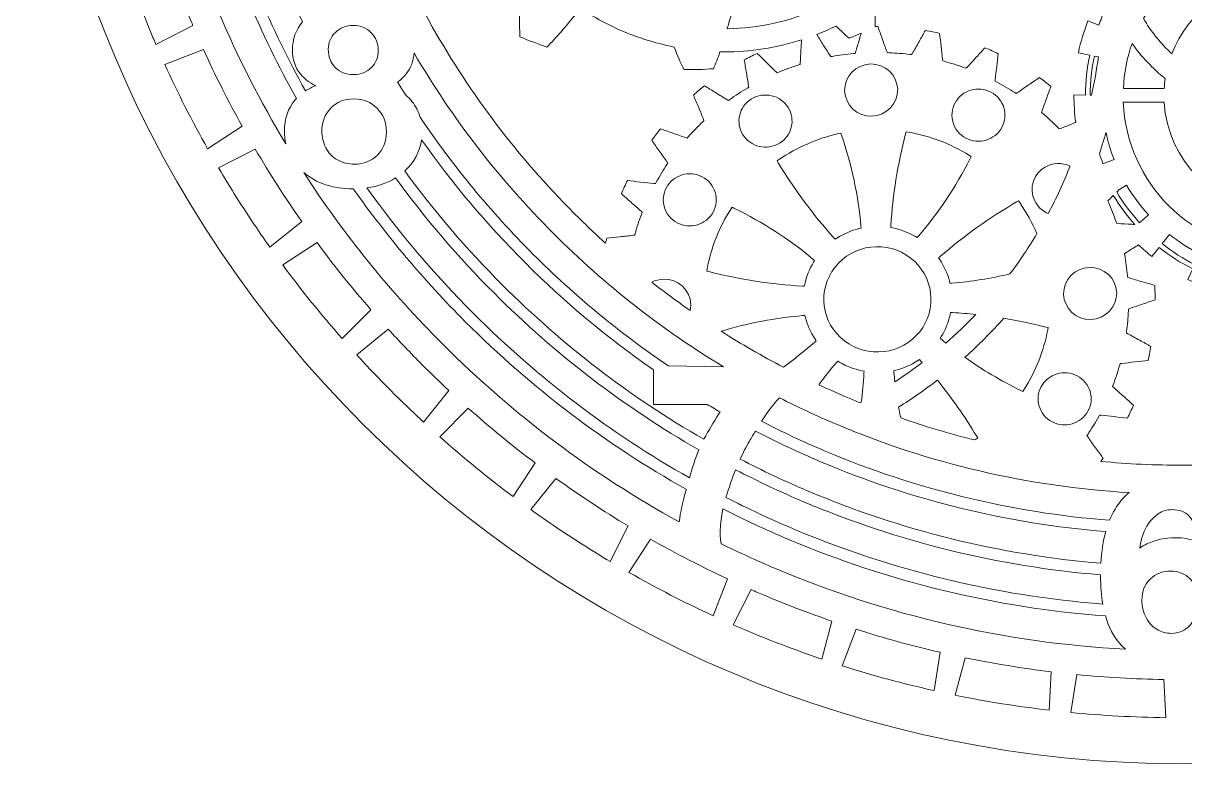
# Model space of a CAD drawing. Header units: millimetres. Extents: x -247 to 1827, y -473 to -7.
# Drawn here: x 1002.7 to 1203.1, y -407.4 to -279.6 of the extents above; entities that cross this region are included whole.
import ezdxf

# ---------------------------------------------------------------- set-up
doc = ezdxf.new("R2010")
doc.units = ezdxf.units.MM
doc.header["$MEASUREMENT"] = 0
doc.layers.add('Layer 3', color=7, linetype='Continuous')

# ---------------------------------------------------------------- blocks, each defined once
blk = doc.blocks.new('block 2')
at = {"layer": 'Layer 3', "lineweight": 0}
for points, knots in [([(1202.71, -7.36), (1092.25, -7.36), (1002.71, -96.9), (1002.71, -207.36), (1002.71, -317.82), (1092.25, -407.36), (1202.71, -407.36), (1313.16, -407.36), (1402.71, -317.82), (1402.71, -207.36), (1402.71, -96.9), (1313.16, -7.36), (1202.71, -7.36)], [0, 0, 0, 0, 1, 1, 1, 2, 2, 2, 3, 3, 3, 4, 4, 4, 4]), ([(1048.01, -300.45), (1043.62, -293.15), (1039.74, -285.53), (1036.39, -277.62), (1027.53, -256.66), (1022.78, -234.48), (1022.26, -211.61), (1022.68, -214.13), (1024.87, -216.09), (1026.95, -217.49), (1027.29, -217.73), (1027.66, -217.93), (1028.03, -218.13), (1029.23, -237.95), (1033.73, -257.2), (1041.46, -275.48), (1043.95, -281.36), (1046.74, -287.07), (1049.82, -292.6), (1049.74, -292.69), (1049.66, -292.78), (1049.58, -292.87), (1048.37, -294.31), (1047.76, -296.11), (1047.76, -298.22), (1047.76, -299), (1047.85, -299.74), (1048.01, -300.45)], [0, 0, 0, 0, 1, 1, 1, 2, 2, 2, 3, 3, 3, 4, 4, 4, 5, 5, 5, 6, 6, 6, 7, 7, 7, 8, 8, 8, 9, 9, 9, 9]), ([(1043.3, -274.7), (1035.78, -256.92), (1031.35, -238.21), (1030.09, -218.95), (1031.53, -219.38), (1033.15, -219.61), (1034.94, -219.61), (1035.01, -219.61), (1035.08, -219.61), (1035.15, -219.61), (1036.47, -237.96), (1040.73, -255.79), (1047.91, -272.75), (1048.85, -274.98), (1049.84, -277.17), (1050.87, -279.35), (1049.72, -280.75), (1049.13, -282.38), (1049.13, -284.23), (1049.13, -285.82), (1049.6, -287.21), (1050.51, -288.37), (1051.15, -289.17), (1052.03, -289.86), (1053.15, -290.4), (1052.51, -290.65), (1051.92, -290.95), (1051.39, -291.29), (1048.41, -285.93), (1045.71, -280.4), (1043.3, -274.7)], [0, 0, 0, 0, 1, 1, 1, 2, 2, 2, 3, 3, 3, 4, 4, 4, 5, 5, 5, 6, 6, 6, 7, 7, 7, 8, 8, 8, 9, 9, 9, 10, 10, 10, 10]), ([(1186.35, -279.21), (1185.66, -280.99), (1185.1, -282.84), (1184.71, -284.7), (1184.71, -284.7), (1186.66, -285.12), (1186.66, -285.12), (1186.18, -287.34), (1185.93, -289.64), (1185.92, -292), (1185.92, -292), (1183.94, -291.99), (1183.94, -291.99), (1183.94, -291.99), (1183.94, -292.08), (1183.94, -292.08), (1183.94, -293.63), (1184.05, -295.19), (1184.25, -296.73), (1184.1, -296.79), (1183.96, -296.84), (1183.82, -296.9), (1183.08, -297.21), (1182.34, -297.51), (1181.66, -297.76), (1181.66, -297.76), (1181.41, -297.85), (1181.41, -297.85), (1181.41, -297.85), (1181.22, -297.66), (1181.22, -297.66), (1180.37, -296.8), (1179.48, -295.96), (1178.57, -295.18), (1178.57, -295.18), (1178.36, -295.01), (1178.36, -295.01), (1178.36, -295.01), (1178.45, -294.75), (1178.45, -294.75), (1178.67, -294.07), (1178.94, -293.33), (1179.21, -292.6), (1179.47, -291.89), (1179.74, -291.16), (1179.95, -290.49), (1179.22, -289.92), (1178.58, -289.43), (1177.97, -289), (1177.38, -289.38), (1176.74, -289.83), (1176.11, -290.27), (1175.46, -290.73), (1174.8, -291.19), (1174.19, -291.58), (1174.19, -291.58), (1173.96, -291.73), (1173.96, -291.73), (1173.96, -291.73), (1173.74, -291.58), (1173.74, -291.58), (1172.74, -290.94), (1171.68, -290.32), (1170.59, -289.75), (1170.59, -289.75), (1170.35, -289.62), (1170.35, -289.62), (1170.35, -289.62), (1170.38, -289.36), (1170.38, -289.36), (1170.44, -288.64), (1170.54, -287.86), (1170.63, -287.08), (1170.73, -286.34), (1170.82, -285.56), (1170.88, -284.87), (1170.15, -284.52), (1169.39, -284.18), (1168.61, -283.86), (1168.12, -284.36), (1167.6, -284.93), (1167.1, -285.49), (1166.56, -286.08), (1166.02, -286.67), (1165.51, -287.2), (1165.51, -287.2), (1165.32, -287.39), (1165.32, -287.39), (1165.32, -287.39), (1165.07, -287.29), (1165.07, -287.29), (1163.89, -286.86), (1162.72, -286.49), (1161.59, -286.19), (1161.59, -286.19), (1161.33, -286.12), (1161.33, -286.12), (1161.33, -286.12), (1161.29, -285.85), (1161.29, -285.85), (1161.19, -285.15), (1161.11, -284.37), (1161.03, -283.6), (1160.95, -282.84), (1160.86, -282.06), (1160.76, -281.36), (1160, -281.19), (1159.19, -281.03), (1158.32, -280.89), (1157.96, -281.48), (1157.59, -282.15), (1157.23, -282.8), (1156.84, -283.49), (1156.45, -284.19), (1156.07, -284.81), (1156.07, -284.81), (1155.93, -285.04), (1155.93, -285.04), (1155.93, -285.04), (1155.66, -285.01), (1155.66, -285.01), (1154.53, -284.86), (1153.34, -284.76), (1152.02, -284.71), (1152.02, -284.71), (1151.74, -284.69), (1151.74, -284.69), (1151.74, -284.69), (1151.65, -284.45), (1151.65, -284.45), (1151.39, -283.79), (1151.14, -283.06), (1150.88, -282.32), (1150.63, -281.6), (1150.37, -280.85), (1150.12, -280.19), (1150.12, -280.19), (1150.08, -280.19), (1150.08, -280.19), (1149.95, -280.19), (1149.81, -280.19), (1149.68, -280.19), (1149.7, -279.01), (1149.61, -277.64), (1149.49, -276.2), (1154.36, -272.72), (1158.43, -268.33), (1161.52, -263.25), (1161.7, -263.33), (1161.89, -263.42), (1162.07, -263.5), (1164.57, -264.66), (1167.14, -265.85), (1169.21, -266.52), (1170.38, -265.38), (1171.53, -264.19), (1172.62, -262.97), (1171.82, -260.98), (1170.46, -258.52), (1169.14, -256.14), (1168.25, -254.53), (1167.33, -252.86), (1166.57, -251.33), (1166.77, -250.6), (1166.94, -249.86), (1167.09, -249.13), (1168.48, -247.17), (1169.77, -245.13), (1170.91, -243.03), (1170.91, -243.03), (1171.08, -242.71), (1171.08, -242.71), (1171.08, -242.71), (1171.44, -242.71), (1171.44, -242.71), (1173.31, -242.69), (1175.46, -242.79), (1177.54, -242.89), (1179.06, -242.96), (1180.6, -243.04), (1182.05, -243.06), (1187.06, -254.38), (1189.31, -266.5), (1188.76, -278.63), (1188.57, -279.06), (1188.39, -279.49), (1188.21, -279.93), (1188.21, -279.93), (1186.35, -279.21), (1186.35, -279.21)], [0, 0, 0, 0, 1, 1, 1, 2, 2, 2, 3, 3, 3, 4, 4, 4, 5, 5, 5, 6, 6, 6, 7, 7, 7, 8, 8, 8, 9, 9, 9, 10, 10, 10, 11, 11, 11, 12, 12, 12, 13, 13, 13, 14, 14, 14, 15, 15, 15, 16, 16, 16, 17, 17, 17, 18, 18, 18, 19, 19, 19, 20, 20, 20, 21, 21, 21, 22, 22, 22, 23, 23, 23, 24, 24, 24, 25, 25, 25, 26, 26, 26, 27, 27, 27, 28, 28, 28, 29, 29, 29, 30, 30, 30, 31, 31, 31, 32, 32, 32, 33, 33, 33, 34, 34, 34, 35, 35, 35, 36, 36, 36, 37, 37, 37, 38, 38, 38, 39, 39, 39, 40, 40, 40, 41, 41, 41, 42, 42, 42, 43, 43, 43, 44, 44, 44, 45, 45, 45, 46, 46, 46, 47, 47, 47, 48, 48, 48, 49, 49, 49, 50, 50, 50, 51, 51, 51, 52, 52, 52, 53, 53, 53, 54, 54, 54, 55, 55, 55, 56, 56, 56, 57, 57, 57, 58, 58, 58, 59, 59, 59, 60, 60, 60, 61, 61, 61, 62, 62, 62, 63, 63, 63, 63]), ([(1107.54, -310.49), (1108.15, -311.02), (1108.75, -311.55), (1109.28, -312.05), (1109.28, -312.05), (1109.47, -312.23), (1109.47, -312.23), (1109.47, -312.23), (1109.38, -312.48), (1109.38, -312.48), (1108.94, -313.64), (1108.56, -314.8), (1108.25, -315.9), (1108.25, -315.9), (1108.18, -316.16), (1108.18, -316.16), (1108.18, -316.16), (1107.91, -316.2), (1107.91, -316.2), (1107.2, -316.3), (1106.4, -316.38), (1105.61, -316.46), (1104.84, -316.54), (1104.05, -316.62), (1103.35, -316.72), (1103.28, -316.99), (1103.22, -317.28), (1103.16, -317.56), (1101.31, -315.88), (1099.48, -314.15), (1097.7, -312.37), (1088.05, -302.72), (1079.88, -291.94), (1073.27, -280.21), (1073.27, -280.21), (1071.41, -276.75), (1071.41, -276.75), (1071.41, -276.75), (1073.99, -276.37), (1073.99, -276.37), (1073.99, -276.37), (1073.27, -266.95), (1073.27, -266.95), (1073.85, -266.64), (1074.44, -266.33), (1075.02, -266.02), (1075.78, -265.61), (1076.56, -265.19), (1077.32, -264.79), (1077.97, -264.63), (1078.61, -264.46), (1079.25, -264.29), (1079.25, -264.29), (1083.28, -274.19), (1083.28, -274.19), (1083.28, -274.19), (1088.59, -272.44), (1088.59, -272.44), (1088.56, -273.05), (1088.53, -273.66), (1088.5, -274.27), (1088.36, -277), (1088.23, -279.81), (1088.39, -281.97), (1090.02, -282.64), (1091.54, -283.21), (1093.03, -283.72), (1094.58, -282.24), (1096.34, -280.08), (1098.06, -277.99), (1098.31, -277.68), (1098.57, -277.37), (1098.83, -277.05), (1102.18, -279.29), (1105.89, -281.11), (1109.92, -282.41), (1111.59, -282.95), (1113.28, -283.38), (1114.98, -283.72), (1115.54, -285.16), (1116.11, -286.51), (1116.68, -287.62), (1118.38, -287.64), (1120.08, -287.59), (1121.77, -287.47), (1122.15, -286.61), (1122.52, -285.62), (1122.88, -284.55), (1123.12, -284.55), (1123.35, -284.56), (1123.58, -284.56), (1128.11, -284.56), (1132.62, -283.86), (1136.97, -282.47), (1136.93, -283.03), (1136.89, -283.61), (1136.86, -284.18), (1136.82, -284.96), (1136.78, -285.74), (1136.71, -286.45), (1136.71, -286.45), (1136.69, -286.72), (1136.69, -286.72), (1136.69, -286.72), (1136.43, -286.8), (1136.43, -286.8), (1135.32, -287.16), (1134.17, -287.59), (1133.01, -288.08), (1133.01, -288.08), (1132.76, -288.18), (1132.76, -288.18), (1132.76, -288.18), (1132.56, -288), (1132.56, -288), (1132.03, -287.51), (1131.46, -286.94), (1130.89, -286.37), (1130.36, -285.84), (1129.81, -285.29), (1129.3, -284.82), (1128.55, -285.17), (1127.81, -285.55), (1127.08, -285.94), (1127.18, -286.63), (1127.31, -287.39), (1127.44, -288.14), (1127.58, -288.91), (1127.72, -289.69), (1127.81, -290.4), (1127.81, -290.4), (1127.85, -290.66), (1127.85, -290.66), (1127.85, -290.66), (1127.62, -290.8), (1127.62, -290.8), (1126.55, -291.44), (1125.52, -292.1), (1124.57, -292.78), (1124.57, -292.78), (1124.35, -292.94), (1124.35, -292.94), (1124.35, -292.94), (1124.12, -292.81), (1124.12, -292.81), (1123.49, -292.44), (1122.81, -292.01), (1122.13, -291.58), (1121.48, -291.18), (1120.82, -290.77), (1120.21, -290.41), (1119.62, -290.88), (1119.01, -291.39), (1118.31, -292), (1118.56, -292.65), (1118.86, -293.37), (1119.16, -294.06), (1119.47, -294.79), (1119.77, -295.51), (1120.03, -296.18), (1120.03, -296.18), (1120.12, -296.43), (1120.12, -296.43), (1120.12, -296.43), (1119.93, -296.61), (1119.93, -296.61), (1119.06, -297.43), (1118.21, -298.31), (1117.41, -299.22), (1117.41, -299.22), (1117.23, -299.42), (1117.23, -299.42), (1117.23, -299.42), (1116.97, -299.34), (1116.97, -299.34), (1116.28, -299.12), (1115.52, -298.86), (1114.77, -298.59), (1114.05, -298.33), (1113.31, -298.07), (1112.64, -297.86), (1112.05, -298.57), (1111.56, -299.2), (1111.12, -299.81), (1111.51, -300.39), (1111.96, -301.02), (1112.4, -301.63), (1112.87, -302.27), (1113.34, -302.92), (1113.74, -303.52), (1113.74, -303.52), (1113.89, -303.75), (1113.89, -303.75), (1113.89, -303.75), (1113.74, -303.97), (1113.74, -303.97), (1113.09, -304.94), (1112.47, -305.98), (1111.88, -307.06), (1111.88, -307.06), (1111.75, -307.29), (1111.75, -307.29), (1111.75, -307.29), (1111.48, -307.27), (1111.48, -307.27), (1110.76, -307.21), (1109.97, -307.11), (1109.18, -307.02), (1108.41, -306.93), (1107.62, -306.83), (1106.91, -306.77), (1106.55, -307.5), (1106.21, -308.25), (1105.88, -309.01), (1106.39, -309.49), (1106.98, -310), (1107.54, -310.49)], [0, 0, 0, 0, 1, 1, 1, 2, 2, 2, 3, 3, 3, 4, 4, 4, 5, 5, 5, 6, 6, 6, 7, 7, 7, 8, 8, 8, 9, 9, 9, 10, 10, 10, 11, 11, 11, 12, 12, 12, 13, 13, 13, 14, 14, 14, 15, 15, 15, 16, 16, 16, 17, 17, 17, 18, 18, 18, 19, 19, 19, 20, 20, 20, 21, 21, 21, 22, 22, 22, 23, 23, 23, 24, 24, 24, 25, 25, 25, 26, 26, 26, 27, 27, 27, 28, 28, 28, 29, 29, 29, 30, 30, 30, 31, 31, 31, 32, 32, 32, 33, 33, 33, 34, 34, 34, 35, 35, 35, 36, 36, 36, 37, 37, 37, 38, 38, 38, 39, 39, 39, 40, 40, 40, 41, 41, 41, 42, 42, 42, 43, 43, 43, 44, 44, 44, 45, 45, 45, 46, 46, 46, 47, 47, 47, 48, 48, 48, 49, 49, 49, 50, 50, 50, 51, 51, 51, 52, 52, 52, 53, 53, 53, 54, 54, 54, 55, 55, 55, 56, 56, 56, 57, 57, 57, 58, 58, 58, 59, 59, 59, 60, 60, 60, 61, 61, 61, 62, 62, 62, 63, 63, 63, 64, 64, 64, 65, 65, 65, 66, 66, 66, 67, 67, 67, 68, 68, 68, 69, 69, 69, 70, 70, 70, 71, 71, 71, 72, 72, 72, 72]), ([(1025.08, -282.06), (1023.14, -277.46), (1021.37, -272.78), (1019.79, -268.03), (1019.79, -268.03), (1026.72, -266.17), (1026.72, -266.17), (1028.23, -270.69), (1029.92, -275.15), (1031.78, -279.57), (1031.85, -279.72), (1031.91, -279.86), (1031.98, -280.01), (1031.98, -280.01), (1025.6, -283.26), (1025.6, -283.26), (1025.42, -282.86), (1025.25, -282.46), (1025.08, -282.06)], [0, 0, 0, 0, 1, 1, 1, 2, 2, 2, 3, 3, 3, 4, 4, 4, 5, 5, 5, 6, 6, 6, 6]), ([(1200.82, -284.87), (1198.88, -283.1), (1197.24, -281.05), (1195.94, -278.8), (1200.39, -270.97), (1208.64, -265.58), (1218.17, -265.16), (1218.17, -265.16), (1218.17, -272.21), (1218.17, -272.21), (1210.25, -272.68), (1203.57, -277.8), (1200.82, -284.87)], [0, 0, 0, 0, 1, 1, 1, 2, 2, 2, 3, 3, 3, 4, 4, 4, 4]), ([(1124.28, -280.07), (1124.86, -278.14), (1125.46, -276.15), (1126.08, -274.45), (1126.08, -274.45), (1126.2, -274.12), (1126.2, -274.12), (1126.2, -274.12), (1126.56, -274.06), (1126.56, -274.06), (1129.39, -273.63), (1132.2, -272.99), (1134.9, -272.18), (1134.9, -272.18), (1135.24, -272.08), (1135.24, -272.08), (1135.24, -272.08), (1135.5, -272.33), (1135.5, -272.33), (1136.87, -273.63), (1138.36, -275.24), (1139.79, -276.79), (1139.86, -276.87), (1139.94, -276.95), (1140.02, -277.04), (1134.95, -279.3), (1129.57, -280.48), (1124.14, -280.56), (1124.18, -280.39), (1124.23, -280.23), (1124.28, -280.07)], [0, 0, 0, 0, 1, 1, 1, 2, 2, 2, 3, 3, 3, 4, 4, 4, 5, 5, 5, 6, 6, 6, 7, 7, 7, 8, 8, 8, 9, 9, 9, 10, 10, 10, 10]), ([(1059.64, -280), (1060.88, -280), (1061.89, -280.41), (1062.72, -281.25), (1063.55, -282.08), (1063.95, -283.08), (1063.95, -284.31), (1063.95, -285.49), (1063.57, -286.45), (1062.77, -287.25), (1061.96, -288.06), (1060.95, -288.46), (1059.68, -288.46), (1058.37, -288.46), (1057.33, -288.06), (1056.52, -287.24), (1055.72, -286.43), (1055.32, -285.4), (1055.32, -284.1), (1055.32, -282.98), (1055.72, -282.03), (1056.54, -281.22), (1057.36, -280.4), (1058.38, -280), (1059.64, -280)], [0, 0, 0, 0, 1, 1, 1, 2, 2, 2, 3, 3, 3, 4, 4, 4, 5, 5, 5, 6, 6, 6, 7, 7, 7, 8, 8, 8, 8]), ([(1142.91, -280.1), (1143.69, -280.89), (1144.45, -281.61), (1145.15, -282.21), (1145.84, -281.94), (1146.54, -281.64), (1147.25, -281.32), (1147.14, -281.69), (1147.03, -282.05), (1146.93, -282.42), (1146.71, -283.16), (1146.49, -283.91), (1146.27, -284.58), (1146.27, -284.58), (1146.19, -284.83), (1146.19, -284.83), (1146.19, -284.83), (1145.92, -284.86), (1145.92, -284.86), (1144.6, -284.98), (1143.42, -285.13), (1142.29, -285.33), (1142.29, -285.33), (1142.03, -285.38), (1142.03, -285.38), (1142.03, -285.38), (1141.87, -285.16), (1141.87, -285.16), (1141.46, -284.56), (1141.04, -283.88), (1140.61, -283.2), (1140.27, -282.64), (1139.91, -282.07), (1139.57, -281.55), (1140.69, -281.12), (1141.81, -280.63), (1142.91, -280.1)], [0, 0, 0, 0, 1, 1, 1, 2, 2, 2, 3, 3, 3, 4, 4, 4, 5, 5, 5, 6, 6, 6, 7, 7, 7, 8, 8, 8, 9, 9, 9, 10, 10, 10, 11, 11, 11, 12, 12, 12, 12]), ([(1027.13, -286.72), (1027.13, -286.72), (1033.8, -284.16), (1033.8, -284.16), (1035.85, -288.67), (1038.08, -293.08), (1040.47, -297.39), (1040.47, -297.39), (1034.51, -301.26), (1034.51, -301.26), (1031.84, -296.52), (1029.38, -291.67), (1027.13, -286.72)], [0, 0, 0, 0, 1, 1, 1, 2, 2, 2, 3, 3, 3, 4, 4, 4, 4]), ([(1199.68, -289.16), (1199.6, -289.72), (1199.54, -290.29), (1199.5, -290.86), (1199.5, -290.86), (1192.46, -290.86), (1192.46, -290.86), (1192.58, -288.16), (1193.1, -285.56), (1193.97, -283.11), (1195.57, -285.37), (1197.48, -287.41), (1199.68, -289.16)], [0, 0, 0, 0, 1, 1, 1, 2, 2, 2, 3, 3, 3, 4, 4, 4, 4]), ([(1090.63, -319.44), (1083.35, -312.16), (1076.85, -304.27), (1071.18, -295.85), (1070.89, -294.85), (1070.42, -293.93), (1069.76, -293.1), (1069.43, -292.69), (1069.06, -292.31), (1068.64, -291.97), (1068.18, -291.23), (1067.72, -290.5), (1067.27, -289.75), (1067.86, -289.35), (1068.36, -288.89), (1068.76, -288.37), (1069.58, -287.33), (1070.03, -286.11), (1070.11, -284.74), (1076.72, -296.07), (1084.77, -306.5), (1094.17, -315.9), (1103.06, -324.79), (1112.87, -332.48), (1123.5, -338.88), (1123.5, -338.88), (1113.99, -338.74), (1113.99, -338.74), (1105.65, -333.1), (1097.85, -326.65), (1090.63, -319.44)], [0, 0, 0, 0, 1, 1, 1, 2, 2, 2, 3, 3, 3, 4, 4, 4, 5, 5, 5, 6, 6, 6, 7, 7, 7, 8, 8, 8, 9, 9, 9, 10, 10, 10, 10]), ([(1188.15, -285.43), (1187.86, -287.63), (1187.47, -289.82), (1186.99, -292), (1186.99, -292), (1186.74, -292), (1186.74, -292), (1186.75, -289.7), (1187, -287.45), (1187.46, -285.29), (1187.46, -285.29), (1188.15, -285.43), (1188.15, -285.43)], [0, 0, 0, 0, 1, 1, 1, 2, 2, 2, 3, 3, 3, 4, 4, 4, 4]), ([(1149.1, -295.64), (1146.57, -295.71), (1144.47, -293.76), (1144.39, -291.28), (1144.32, -288.79), (1146.3, -286.72), (1148.83, -286.65), (1151.36, -286.58), (1153.46, -288.53), (1153.54, -291.01), (1153.61, -293.49), (1151.62, -295.57), (1149.1, -295.64)], [0, 0, 0, 0, 1, 1, 1, 2, 2, 2, 3, 3, 3, 4, 4, 4, 4]), ([(1171.5, -297.6), (1170.3, -299.79), (1167.52, -300.61), (1165.3, -299.43), (1163.07, -298.25), (1162.24, -295.52), (1163.44, -293.34), (1164.64, -291.15), (1167.42, -290.33), (1169.64, -291.51), (1171.86, -292.69), (1172.7, -295.42), (1171.5, -297.6)], [0, 0, 0, 0, 1, 1, 1, 2, 2, 2, 3, 3, 3, 4, 4, 4, 4]), ([(1133.14, -300.32), (1130.99, -301.62), (1128.17, -300.97), (1126.84, -298.85), (1125.52, -296.74), (1126.18, -293.97), (1128.33, -292.67), (1130.48, -291.36), (1133.3, -292.02), (1134.63, -294.13), (1135.96, -296.24), (1135.29, -299.01), (1133.14, -300.32)], [0, 0, 0, 0, 1, 1, 1, 2, 2, 2, 3, 3, 3, 4, 4, 4, 4]), ([(1055.76, -294.26), (1056.8, -293.2), (1058.09, -292.68), (1059.69, -292.68), (1061.33, -292.68), (1062.66, -293.21), (1063.74, -294.29), (1064.83, -295.37), (1065.35, -296.7), (1065.35, -298.37), (1065.35, -300.01), (1064.84, -301.31), (1063.79, -302.36), (1062.74, -303.42), (1061.44, -303.93), (1059.81, -303.93), (1058.77, -303.93), (1057.79, -303.68), (1056.89, -303.18), (1056, -302.68), (1055.35, -302), (1054.9, -301.09), (1054.44, -300.18), (1054.21, -299.22), (1054.21, -298.24), (1054.21, -296.63), (1054.71, -295.33), (1055.76, -294.26)], [0, 0, 0, 0, 1, 1, 1, 2, 2, 2, 3, 3, 3, 4, 4, 4, 5, 5, 5, 6, 6, 6, 7, 7, 7, 8, 8, 8, 9, 9, 9, 9]), ([(1192.45, -293.25), (1192.45, -293.25), (1199.5, -293.25), (1199.5, -293.25), (1200.09, -303.29), (1208.14, -311.35), (1218.17, -311.95), (1218.17, -311.95), (1218.17, -318.99), (1218.17, -318.99), (1204.26, -318.38), (1193.05, -307.17), (1192.45, -293.25)], [0, 0, 0, 0, 1, 1, 1, 2, 2, 2, 3, 3, 3, 4, 4, 4, 4]), ([(1165.9, -302.41), (1165.9, -302.41), (1166.21, -302.6), (1166.21, -302.6), (1166.21, -302.6), (1166.05, -302.93), (1166.05, -302.93), (1163.56, -307.85), (1160.56, -312.36), (1157.11, -316.34), (1157.11, -316.34), (1156.89, -316.6), (1156.89, -316.6), (1156.89, -316.6), (1156.59, -316.42), (1156.59, -316.42), (1155.38, -315.72), (1154.07, -315.21), (1152.69, -314.93), (1152.69, -314.93), (1152.34, -314.86), (1152.34, -314.86), (1152.34, -314.86), (1152.37, -314.51), (1152.37, -314.51), (1152.68, -309.28), (1153.53, -303.96), (1154.91, -298.69), (1154.91, -298.69), (1155.01, -298.33), (1155.01, -298.33), (1155.01, -298.33), (1155.39, -298.4), (1155.39, -298.4), (1159.13, -299.06), (1162.67, -300.41), (1165.9, -302.41)], [0, 0, 0, 0, 1, 1, 1, 2, 2, 2, 3, 3, 3, 4, 4, 4, 5, 5, 5, 6, 6, 6, 7, 7, 7, 8, 8, 8, 9, 9, 9, 10, 10, 10, 11, 11, 11, 12, 12, 12, 12]), ([(1188.8, -300.66), (1189.03, -299.93), (1189.25, -299.2), (1189.47, -298.47), (1189.81, -300.07), (1190.28, -301.62), (1190.86, -303.12), (1190.86, -303.12), (1188.95, -303.86), (1188.95, -303.86), (1188.72, -303.28), (1188.52, -302.69), (1188.32, -302.09), (1188.48, -301.61), (1188.65, -301.14), (1188.8, -300.66)], [0, 0, 0, 0, 1, 1, 1, 2, 2, 2, 3, 3, 3, 4, 4, 4, 5, 5, 5, 5]), ([(1120.43, -350.78), (1120.31, -350.99), (1120.2, -351.19), (1120.1, -351.39), (1107.43, -344.12), (1095.79, -335.2), (1085.33, -324.74), (1079.18, -318.59), (1073.57, -312.03), (1068.51, -305.09), (1070.14, -303.58), (1071.12, -301.78), (1071.42, -299.73), (1076.7, -307.22), (1082.64, -314.28), (1089.22, -320.85), (1096.1, -327.74), (1103.52, -333.93), (1111.41, -339.4), (1111.41, -339.4), (1111.41, -345.37), (1111.41, -345.37), (1111.41, -345.37), (1120.69, -345.37), (1120.69, -345.37), (1121.43, -345.81), (1122.18, -346.24), (1122.92, -346.67), (1122.06, -347.93), (1121.27, -349.3), (1120.43, -350.78)], [0, 0, 0, 0, 1, 1, 1, 2, 2, 2, 3, 3, 3, 4, 4, 4, 5, 5, 5, 6, 6, 6, 7, 7, 7, 8, 8, 8, 9, 9, 9, 10, 10, 10, 10]), ([(1132.94, -303.68), (1132.94, -303.68), (1132.75, -303.35), (1132.75, -303.35), (1132.75, -303.35), (1133.06, -303.14), (1133.06, -303.14), (1136.21, -301), (1139.68, -299.49), (1143.38, -298.66), (1143.38, -298.66), (1143.74, -298.58), (1143.74, -298.58), (1143.74, -298.58), (1143.86, -298.93), (1143.86, -298.93), (1145.64, -304.13), (1146.76, -309.41), (1147.19, -314.62), (1147.19, -314.62), (1147.22, -314.96), (1147.22, -314.96), (1147.22, -314.96), (1146.88, -315.04), (1146.88, -315.04), (1145.53, -315.38), (1144.25, -315.93), (1143.07, -316.69), (1143.07, -316.69), (1142.77, -316.88), (1142.77, -316.88), (1142.77, -316.88), (1142.53, -316.61), (1142.53, -316.61), (1138.94, -312.64), (1135.71, -308.29), (1132.94, -303.68)], [0, 0, 0, 0, 1, 1, 1, 2, 2, 2, 3, 3, 3, 4, 4, 4, 5, 5, 5, 6, 6, 6, 7, 7, 7, 8, 8, 8, 9, 9, 9, 10, 10, 10, 11, 11, 11, 12, 12, 12, 12]), ([(1042.8, -314.7), (1040.56, -311.39), (1038.42, -308), (1036.39, -304.55), (1036.39, -304.55), (1042.72, -301.32), (1042.72, -301.32), (1045.22, -305.59), (1047.9, -309.75), (1050.74, -313.8), (1050.74, -313.8), (1045.25, -318.24), (1045.25, -318.24), (1044.42, -317.07), (1043.6, -315.89), (1042.8, -314.7)], [0, 0, 0, 0, 1, 1, 1, 2, 2, 2, 3, 3, 3, 4, 4, 4, 5, 5, 5, 5]), ([(1177.4, -310.67), (1176.07, -308.56), (1176.74, -305.79), (1178.89, -304.48), (1180.27, -303.65), (1181.91, -303.62), (1183.27, -304.26), (1182.16, -307.07), (1180.91, -309.8), (1179.51, -312.44), (1178.67, -312.09), (1177.92, -311.49), (1177.4, -310.67)], [0, 0, 0, 0, 1, 1, 1, 2, 2, 2, 3, 3, 3, 4, 4, 4, 4]), ([(1059.63, -308.18), (1065.38, -316.31), (1071.83, -323.97), (1078.96, -331.1), (1090.39, -342.53), (1103.16, -352.21), (1117.07, -360.02), (1117.06, -360.06), (1117.05, -360.09), (1117.04, -360.12), (1116.47, -362.13), (1116.07, -363.97), (1115.84, -365.63), (1100.92, -357.44), (1087.26, -347.18), (1075.07, -334.99), (1065.98, -325.91), (1057.97, -316), (1051.08, -305.36), (1053.25, -307.23), (1056.13, -308.18), (1059.63, -308.18)], [0, 0, 0, 0, 1, 1, 1, 2, 2, 2, 3, 3, 3, 4, 4, 4, 5, 5, 5, 6, 6, 6, 7, 7, 7, 7]), ([(1066.92, -306.31), (1072.03, -313.31), (1077.7, -319.94), (1083.91, -326.15), (1094.54, -336.78), (1106.37, -345.84), (1119.24, -353.21), (1118.58, -354.79), (1118.09, -356.4), (1117.63, -358.04), (1104.04, -350.36), (1091.56, -340.87), (1080.38, -329.69), (1073.61, -322.93), (1067.48, -315.69), (1061.98, -308.02), (1063.85, -307.76), (1065.5, -307.2), (1066.92, -306.31)], [0, 0, 0, 0, 1, 1, 1, 2, 2, 2, 3, 3, 3, 4, 4, 4, 5, 5, 5, 6, 6, 6, 6]), ([(1115.5, -314.04), (1113.28, -312.86), (1112.45, -310.13), (1113.65, -307.95), (1114.84, -305.76), (1117.62, -304.94), (1119.84, -306.12), (1122.07, -307.3), (1122.9, -310.02), (1121.7, -312.21), (1120.5, -314.4), (1117.73, -315.21), (1115.5, -314.04)], [0, 0, 0, 0, 1, 1, 1, 2, 2, 2, 3, 3, 3, 4, 4, 4, 4]), ([(1191.33, -308.73), (1191.44, -308.63), (1191.54, -308.53), (1191.64, -308.43), (1191.69, -308.39), (1191.73, -308.35), (1191.78, -308.3), (1191.78, -308.3), (1193.02, -307.57), (1193.02, -307.57), (1194.1, -309.4), (1195.36, -311.11), (1196.78, -312.67), (1196.78, -312.67), (1195.27, -314.05), (1195.27, -314.05), (1193.78, -312.42), (1192.47, -310.64), (1191.33, -308.73)], [0, 0, 0, 0, 1, 1, 1, 2, 2, 2, 3, 3, 3, 4, 4, 4, 5, 5, 5, 6, 6, 6, 6]), ([(1162.9, -324.45), (1162.9, -324.45), (1162.55, -324.48), (1162.55, -324.48), (1162.55, -324.48), (1162.47, -324.14), (1162.47, -324.14), (1162.13, -322.82), (1161.56, -321.56), (1160.79, -320.4), (1160.79, -320.4), (1160.6, -320.11), (1160.6, -320.11), (1160.6, -320.11), (1160.87, -319.87), (1160.87, -319.87), (1164.91, -316.34), (1169.34, -313.17), (1174.03, -310.45), (1174.03, -310.45), (1174.36, -310.25), (1174.36, -310.25), (1174.36, -310.25), (1174.58, -310.57), (1174.58, -310.57), (1175.77, -312.26), (1176.76, -314.05), (1177.56, -315.91), (1176.13, -318.32), (1174.58, -320.64), (1172.91, -322.86), (1169.57, -323.65), (1166.22, -324.18), (1162.9, -324.45)], [0, 0, 0, 0, 1, 1, 1, 2, 2, 2, 3, 3, 3, 4, 4, 4, 5, 5, 5, 6, 6, 6, 7, 7, 7, 8, 8, 8, 9, 9, 9, 10, 10, 10, 11, 11, 11, 11]), ([(1191.29, -314.13), (1191.29, -314.13), (1191.2, -313.87), (1191.2, -313.87), (1190.84, -312.78), (1190.4, -311.65), (1189.91, -310.51), (1189.91, -310.51), (1189.8, -310.27), (1189.8, -310.27), (1189.8, -310.27), (1189.98, -310.07), (1189.98, -310.07), (1190.22, -309.83), (1190.47, -309.57), (1190.73, -309.32), (1191.81, -311.1), (1193.05, -312.78), (1194.43, -314.33), (1194.24, -314.32), (1194.06, -314.31), (1193.87, -314.3), (1193.08, -314.26), (1192.28, -314.21), (1191.56, -314.15), (1191.56, -314.15), (1191.29, -314.13), (1191.29, -314.13)], [0, 0, 0, 0, 1, 1, 1, 2, 2, 2, 3, 3, 3, 4, 4, 4, 5, 5, 5, 6, 6, 6, 7, 7, 7, 8, 8, 8, 9, 9, 9, 9]), ([(1120.68, -322), (1121.35, -318.32), (1122.73, -314.85), (1124.76, -311.67), (1124.76, -311.67), (1124.96, -311.36), (1124.96, -311.36), (1124.96, -311.36), (1125.3, -311.52), (1125.3, -311.52), (1130.3, -313.96), (1134.89, -316.92), (1138.93, -320.3), (1138.93, -320.3), (1139.2, -320.52), (1139.2, -320.52), (1139.2, -320.52), (1139.02, -320.82), (1139.02, -320.82), (1138.3, -322.01), (1137.79, -323.29), (1137.5, -324.65), (1137.5, -324.65), (1137.43, -324.99), (1137.43, -324.99), (1137.43, -324.99), (1137.07, -324.97), (1137.07, -324.97), (1131.75, -324.66), (1126.34, -323.82), (1120.98, -322.46), (1120.98, -322.46), (1120.61, -322.37), (1120.61, -322.37), (1120.61, -322.37), (1120.68, -322), (1120.68, -322)], [0, 0, 0, 0, 1, 1, 1, 2, 2, 2, 3, 3, 3, 4, 4, 4, 5, 5, 5, 6, 6, 6, 7, 7, 7, 8, 8, 8, 9, 9, 9, 10, 10, 10, 11, 11, 11, 12, 12, 12, 12]), ([(1205.74, -319.44), (1205.74, -319.44), (1204.82, -321.27), (1204.82, -321.27), (1202.8, -320.26), (1200.89, -319.04), (1199.13, -317.64), (1199.13, -317.64), (1200.4, -316.04), (1200.4, -316.04), (1202.05, -317.35), (1203.84, -318.49), (1205.74, -319.44)], [0, 0, 0, 0, 1, 1, 1, 2, 2, 2, 3, 3, 3, 4, 4, 4, 4]), ([(1047.47, -321.31), (1047.47, -321.31), (1053.38, -317.46), (1053.38, -317.46), (1056.32, -321.43), (1059.42, -325.3), (1062.68, -329.04), (1062.68, -329.04), (1057.71, -334.01), (1057.71, -334.01), (1054.12, -329.92), (1050.7, -325.68), (1047.47, -321.31)], [0, 0, 0, 0, 1, 1, 1, 2, 2, 2, 3, 3, 3, 4, 4, 4, 4]), ([(1143.67, -333.83), (1139.98, -330.38), (1139.83, -324.62), (1143.35, -320.99), (1145.05, -319.23), (1147.34, -318.23), (1149.81, -318.17), (1152.28, -318.11), (1154.62, -319), (1156.41, -320.67), (1158.2, -322.34), (1159.22, -324.6), (1159.28, -327.03), (1159.34, -329.45), (1158.44, -331.75), (1156.74, -333.51), (1155.04, -335.27), (1152.74, -336.27), (1150.27, -336.33), (1147.8, -336.39), (1145.46, -335.5), (1143.67, -333.83)], [0, 0, 0, 0, 1, 1, 1, 2, 2, 2, 3, 3, 3, 4, 4, 4, 5, 5, 5, 6, 6, 6, 7, 7, 7, 7]), ([(1188.58, -355.2), (1188.71, -355.03), (1188.84, -354.86), (1188.97, -354.69), (1188.58, -354.11), (1188.12, -353.48), (1187.67, -352.87), (1187.21, -352.22), (1186.74, -351.58), (1186.34, -350.98), (1186.34, -350.98), (1186.19, -350.76), (1186.19, -350.76), (1186.19, -350.76), (1186.34, -350.54), (1186.34, -350.54), (1186.98, -349.57), (1187.61, -348.53), (1188.21, -347.45), (1188.21, -347.45), (1188.34, -347.21), (1188.34, -347.21), (1188.34, -347.21), (1188.61, -347.23), (1188.61, -347.23), (1189.32, -347.29), (1190.11, -347.39), (1190.9, -347.48), (1191.67, -347.58), (1192.46, -347.67), (1193.17, -347.73), (1193.53, -347), (1193.88, -346.25), (1194.2, -345.49), (1193.69, -345.02), (1193.11, -344.51), (1192.54, -344.01), (1191.94, -343.48), (1191.33, -342.95), (1190.8, -342.45), (1190.8, -342.45), (1190.61, -342.27), (1190.61, -342.27), (1190.61, -342.27), (1190.7, -342.02), (1190.7, -342.02), (1191.14, -340.86), (1191.52, -339.71), (1191.83, -338.6), (1191.83, -338.6), (1191.9, -338.34), (1191.9, -338.34), (1191.9, -338.34), (1192.17, -338.31), (1192.17, -338.31), (1192.88, -338.21), (1193.67, -338.13), (1194.46, -338.05), (1195.23, -337.97), (1196.03, -337.89), (1196.74, -337.79), (1196.91, -337.03), (1197.07, -336.23), (1197.22, -335.38), (1196.62, -335.03), (1195.94, -334.67), (1195.28, -334.31), (1194.57, -333.93), (1193.86, -333.55), (1193.23, -333.17), (1193.23, -333.17), (1193, -333.04), (1193, -333.04), (1193, -333.04), (1193.03, -332.77), (1193.03, -332.77), (1193.18, -331.66), (1193.28, -330.49), (1193.34, -329.19), (1193.34, -329.19), (1193.35, -328.93), (1193.35, -328.93), (1193.35, -328.93), (1193.6, -328.83), (1193.6, -328.83), (1194.27, -328.58), (1195.02, -328.33), (1195.77, -328.08), (1196.5, -327.83), (1197.26, -327.58), (1197.93, -327.33), (1197.93, -327.33), (1197.93, -327.25), (1197.93, -327.25), (1197.94, -326.86), (1197.94, -326.47), (1197.93, -326.08), (1197.92, -325.69), (1197.9, -325.3), (1197.87, -324.91), (1197.87, -324.91), (1197.87, -324.84), (1197.87, -324.84), (1197.18, -324.62), (1196.41, -324.4), (1195.66, -324.19), (1194.9, -323.98), (1194.15, -323.76), (1193.47, -323.55), (1193.47, -323.55), (1193.21, -323.46), (1193.21, -323.46), (1193.21, -323.46), (1193.18, -323.2), (1193.18, -323.2), (1193.06, -321.91), (1192.9, -320.74), (1192.7, -319.64), (1192.7, -319.64), (1192.65, -319.37), (1192.65, -319.37), (1192.65, -319.37), (1192.88, -319.23), (1192.88, -319.23), (1193.49, -318.82), (1194.18, -318.41), (1194.87, -317.99), (1194.94, -317.95), (1195.01, -317.91), (1195.08, -317.86), (1195.82, -318.56), (1196.58, -319.23), (1197.37, -319.86), (1197.37, -319.86), (1198.62, -318.28), (1198.62, -318.28), (1200.43, -319.72), (1202.38, -320.97), (1204.46, -322.01), (1204.46, -322.01), (1203.56, -323.8), (1203.56, -323.8), (1205.27, -324.65), (1207.06, -325.37), (1208.89, -325.93), (1208.89, -325.93), (1209.48, -324.03), (1209.48, -324.03), (1211.65, -324.71), (1213.93, -325.16), (1216.27, -325.38), (1216.27, -325.38), (1216.09, -327.36), (1216.09, -327.36), (1217.17, -327.46), (1218.28, -327.51), (1219.37, -327.51), (1220.19, -327.51), (1221.01, -327.48), (1221.82, -327.43), (1221.82, -327.43), (1221.68, -325.44), (1221.68, -325.44), (1224.03, -325.28), (1226.31, -324.87), (1228.5, -324.25), (1228.5, -324.25), (1229.05, -326.17), (1229.05, -326.17), (1230.88, -325.65), (1232.69, -324.97), (1234.42, -324.16), (1234.42, -324.16), (1233.57, -322.35), (1233.57, -322.35), (1235.68, -321.36), (1237.66, -320.16), (1239.5, -318.77), (1239.5, -318.77), (1240.71, -320.37), (1240.71, -320.37), (1241.72, -319.6), (1242.7, -318.77), (1243.63, -317.89), (1244.38, -321.03), (1245.32, -324.14), (1246.44, -327.18), (1246.44, -327.18), (1243.37, -324.74), (1243.37, -324.74), (1243.37, -324.74), (1239.19, -329.33), (1239.19, -329.33), (1239.19, -329.33), (1244.62, -334.99), (1244.62, -334.99), (1243.65, -336.18), (1242.74, -337.41), (1241.86, -338.66), (1241.86, -338.66), (1234.93, -334.9), (1234.93, -334.9), (1234.93, -334.9), (1231.62, -340.14), (1231.62, -340.14), (1231.62, -340.14), (1237.98, -344.8), (1237.98, -344.8), (1237.23, -346.13), (1236.52, -347.49), (1235.87, -348.87), (1235.87, -348.87), (1228.4, -346.37), (1228.4, -346.37), (1228.4, -346.37), (1226.04, -352.1), (1226.04, -352.1), (1226.04, -352.1), (1228.98, -353.55), (1228.98, -353.55), (1220.37, -355.09), (1211.6, -355.86), (1202.71, -355.86), (1197.96, -355.86), (1193.25, -355.64), (1188.58, -355.2)], [0, 0, 0, 0, 1, 1, 1, 2, 2, 2, 3, 3, 3, 4, 4, 4, 5, 5, 5, 6, 6, 6, 7, 7, 7, 8, 8, 8, 9, 9, 9, 10, 10, 10, 11, 11, 11, 12, 12, 12, 13, 13, 13, 14, 14, 14, 15, 15, 15, 16, 16, 16, 17, 17, 17, 18, 18, 18, 19, 19, 19, 20, 20, 20, 21, 21, 21, 22, 22, 22, 23, 23, 23, 24, 24, 24, 25, 25, 25, 26, 26, 26, 27, 27, 27, 28, 28, 28, 29, 29, 29, 30, 30, 30, 31, 31, 31, 32, 32, 32, 33, 33, 33, 34, 34, 34, 35, 35, 35, 36, 36, 36, 37, 37, 37, 38, 38, 38, 39, 39, 39, 40, 40, 40, 41, 41, 41, 42, 42, 42, 43, 43, 43, 44, 44, 44, 45, 45, 45, 46, 46, 46, 47, 47, 47, 48, 48, 48, 49, 49, 49, 50, 50, 50, 51, 51, 51, 52, 52, 52, 53, 53, 53, 54, 54, 54, 55, 55, 55, 56, 56, 56, 57, 57, 57, 58, 58, 58, 59, 59, 59, 60, 60, 60, 61, 61, 61, 62, 62, 62, 63, 63, 63, 64, 64, 64, 65, 65, 65, 66, 66, 66, 67, 67, 67, 68, 68, 68, 69, 69, 69, 70, 70, 70, 71, 71, 71, 72, 72, 72, 73, 73, 73, 74, 74, 74, 75, 75, 75, 75]), ([(1186.87, -330.71), (1184.34, -330.79), (1182.24, -328.83), (1182.16, -326.35), (1182.09, -323.87), (1184.08, -321.8), (1186.6, -321.73), (1189.13, -321.65), (1191.23, -323.61), (1191.31, -326.09), (1191.38, -328.57), (1189.4, -330.64), (1186.87, -330.71)], [0, 0, 0, 0, 1, 1, 1, 2, 2, 2, 3, 3, 3, 4, 4, 4, 4]), ([(1113.14, -323.77), (1115.66, -323.7), (1117.77, -325.65), (1117.84, -328.13), (1117.86, -328.49), (1117.82, -328.84), (1117.75, -329.18), (1115.5, -327.61), (1113.3, -325.99), (1111.14, -324.29), (1111.74, -323.98), (1112.41, -323.79), (1113.14, -323.77)], [0, 0, 0, 0, 1, 1, 1, 2, 2, 2, 3, 3, 3, 4, 4, 4, 4]), ([(1137.18, -330.06), (1137.18, -330.06), (1137.53, -330.03), (1137.53, -330.03), (1137.53, -330.03), (1137.62, -330.36), (1137.62, -330.36), (1137.96, -331.69), (1138.52, -332.95), (1139.29, -334.1), (1139.29, -334.1), (1139.48, -334.4), (1139.48, -334.4), (1139.48, -334.4), (1139.22, -334.63), (1139.22, -334.63), (1137.49, -336.14), (1135.69, -337.58), (1133.82, -338.95), (1130.16, -337.03), (1126.57, -334.96), (1123.09, -332.75), (1127.78, -331.34), (1132.51, -330.43), (1137.18, -330.06)], [0, 0, 0, 0, 1, 1, 1, 2, 2, 2, 3, 3, 3, 4, 4, 4, 5, 5, 5, 6, 6, 6, 7, 7, 7, 8, 8, 8, 8]), ([(1166.99, -329.86), (1165.36, -331.58), (1163.65, -333.22), (1161.87, -334.78), (1161.63, -334.59), (1161.39, -334.4), (1161.15, -334.2), (1161.15, -334.2), (1160.88, -333.98), (1160.88, -333.98), (1160.88, -333.98), (1161.06, -333.68), (1161.06, -333.68), (1161.78, -332.5), (1162.29, -331.21), (1162.58, -329.86), (1162.58, -329.86), (1162.66, -329.51), (1162.66, -329.51), (1162.66, -329.51), (1163.01, -329.53), (1163.01, -329.53), (1164.33, -329.61), (1165.66, -329.72), (1166.99, -329.86)], [0, 0, 0, 0, 1, 1, 1, 2, 2, 2, 3, 3, 3, 4, 4, 4, 5, 5, 5, 6, 6, 6, 7, 7, 7, 8, 8, 8, 8]), ([(1165.12, -337.25), (1167.49, -335.14), (1169.72, -332.89), (1171.82, -330.52), (1174.25, -330.92), (1176.68, -331.43), (1179.1, -332.04), (1179.1, -332.04), (1179.47, -332.13), (1179.47, -332.13), (1179.47, -332.13), (1179.41, -332.51), (1179.41, -332.51), (1178.73, -336.18), (1177.36, -339.65), (1175.32, -342.83), (1175.32, -342.83), (1175.12, -343.14), (1175.12, -343.14), (1175.12, -343.14), (1174.79, -342.98), (1174.79, -342.98), (1171.36, -341.3), (1168.12, -339.38), (1165.12, -337.25)], [0, 0, 0, 0, 1, 1, 1, 2, 2, 2, 3, 3, 3, 4, 4, 4, 5, 5, 5, 6, 6, 6, 7, 7, 7, 8, 8, 8, 8]), ([(1066.26, -343.14), (1064.21, -341.08), (1062.19, -338.98), (1060.23, -336.82), (1060.23, -336.82), (1065.68, -332.41), (1065.68, -332.41), (1067.59, -334.48), (1069.54, -336.53), (1071.54, -338.53), (1073.05, -340.04), (1074.59, -341.52), (1076.14, -342.98), (1076.14, -342.98), (1071.75, -348.41), (1071.75, -348.41), (1069.88, -346.69), (1068.06, -344.93), (1066.26, -343.14)], [0, 0, 0, 0, 1, 1, 1, 2, 2, 2, 3, 3, 3, 4, 4, 4, 5, 5, 5, 6, 6, 6, 6]), ([(1147.74, -339.65), (1147.74, -339.65), (1147.72, -340), (1147.72, -340), (1147.62, -341.64), (1147.47, -343.3), (1147.26, -344.96), (1147.19, -345), (1147.11, -345.03), (1147.04, -345.07), (1146.33, -344.79), (1145.61, -344.49), (1144.9, -344.19), (1143.23, -343.48), (1141.58, -342.74), (1139.94, -341.97), (1140.91, -340.66), (1141.92, -339.38), (1142.97, -338.17), (1142.97, -338.17), (1143.2, -337.91), (1143.2, -337.91), (1143.2, -337.91), (1143.5, -338.08), (1143.5, -338.08), (1144.71, -338.79), (1146.02, -339.29), (1147.39, -339.57), (1147.39, -339.57), (1147.74, -339.65), (1147.74, -339.65)], [0, 0, 0, 0, 1, 1, 1, 2, 2, 2, 3, 3, 3, 4, 4, 4, 5, 5, 5, 6, 6, 6, 7, 7, 7, 8, 8, 8, 9, 9, 9, 10, 10, 10, 10]), ([(1153.21, -339.46), (1154.55, -339.13), (1155.83, -338.57), (1157.01, -337.82), (1157.01, -337.82), (1157.31, -337.63), (1157.31, -337.63), (1157.31, -337.63), (1157.55, -337.89), (1157.55, -337.89), (1157.63, -337.97), (1157.7, -338.06), (1157.78, -338.14), (1156.25, -339.31), (1154.67, -340.43), (1153.05, -341.49), (1152.99, -340.96), (1152.94, -340.42), (1152.9, -339.89), (1152.9, -339.89), (1152.87, -339.54), (1152.87, -339.54), (1152.87, -339.54), (1153.21, -339.46), (1153.21, -339.46)], [0, 0, 0, 0, 1, 1, 1, 2, 2, 2, 3, 3, 3, 4, 4, 4, 5, 5, 5, 6, 6, 6, 7, 7, 7, 8, 8, 8, 8]), ([(1180.16, -348.36), (1177.94, -347.18), (1177.11, -344.46), (1178.31, -342.27), (1179.51, -340.09), (1182.28, -339.27), (1184.5, -340.45), (1186.73, -341.62), (1187.56, -344.35), (1186.36, -346.54), (1185.16, -348.72), (1182.39, -349.54), (1180.16, -348.36)], [0, 0, 0, 0, 1, 1, 1, 2, 2, 2, 3, 3, 3, 4, 4, 4, 4]), ([(1160.38, -341.19), (1162.85, -344.23), (1165.12, -347.46), (1167.14, -350.82), (1167.14, -350.82), (1167.34, -351.15), (1167.34, -351.15), (1167.34, -351.15), (1167.02, -351.36), (1167.02, -351.36), (1166.95, -351.41), (1166.88, -351.45), (1166.81, -351.5), (1162.51, -350.43), (1158.26, -349.17), (1154.06, -347.71), (1153.93, -347.09), (1153.8, -346.46), (1153.69, -345.84), (1156, -344.39), (1158.24, -342.84), (1160.38, -341.19)], [0, 0, 0, 0, 1, 1, 1, 2, 2, 2, 3, 3, 3, 4, 4, 4, 5, 5, 5, 6, 6, 6, 7, 7, 7, 7]), ([(1192.22, -361.78), (1191.35, -362.77), (1190.64, -363.96), (1190.08, -365.36), (1173.14, -364.03), (1156.68, -360.03), (1141.01, -353.41), (1137.28, -351.83), (1133.63, -350.12), (1130.06, -348.27), (1131.03, -346.75), (1131.98, -345.43), (1133.06, -344.35), (1133.06, -344.35), (1133.17, -344.24), (1133.17, -344.24), (1136.37, -345.87), (1139.63, -347.39), (1142.96, -348.8), (1159.05, -355.6), (1175.99, -359.55), (1193.44, -360.59), (1193.01, -360.95), (1192.6, -361.34), (1192.22, -361.78)], [0, 0, 0, 0, 1, 1, 1, 2, 2, 2, 3, 3, 3, 4, 4, 4, 5, 5, 5, 6, 6, 6, 7, 7, 7, 8, 8, 8, 8]), ([(1074.54, -350.94), (1074.54, -350.94), (1079.46, -346.01), (1079.46, -346.01), (1083.19, -349.32), (1087.02, -352.48), (1090.98, -355.46), (1090.98, -355.46), (1087.2, -361.27), (1087.2, -361.27), (1082.84, -358.01), (1078.61, -354.56), (1074.54, -350.94)], [0, 0, 0, 0, 1, 1, 1, 2, 2, 2, 3, 3, 3, 4, 4, 4, 4]), ([(1290.15, -356.96), (1289.14, -356.11), (1288.48, -354.8), (1288.2, -353.07), (1288.2, -353.07), (1288.11, -352.55), (1288.11, -352.55), (1288.11, -352.55), (1282.67, -352.55), (1282.67, -352.55), (1282.67, -352.55), (1282.76, -353.11), (1282.76, -353.11), (1282.73, -353.03), (1282.69, -352.95), (1282.67, -352.87), (1277.7, -355.6), (1272.58, -358.09), (1267.32, -360.32), (1249.2, -367.98), (1230.08, -372.3), (1210.38, -373.19), (1209.97, -372.54), (1209.48, -371.94), (1208.91, -371.38), (1206.84, -369.38), (1204.3, -368.36), (1201.37, -368.36), (1199.69, -368.36), (1198.07, -368.72), (1196.54, -369.45), (1196.11, -369.65), (1195.7, -369.89), (1195.3, -370.16), (1195.46, -369.01), (1195.72, -368.06), (1196.05, -367.3), (1196.65, -365.95), (1197.46, -364.92), (1198.47, -364.24), (1199.18, -363.76), (1199.98, -363.52), (1200.94, -363.52), (1202.12, -363.52), (1203.05, -363.88), (1203.83, -364.66), (1204.15, -364.98), (1204.6, -365.66), (1204.96, -367.13), (1204.96, -367.13), (1205.22, -368.21), (1205.22, -368.21), (1205.22, -368.21), (1211.63, -367.74), (1211.63, -367.74), (1211.63, -367.74), (1211.62, -367.62), (1211.62, -367.62), (1230.14, -366.61), (1248.12, -362.46), (1265.18, -355.25), (1271.19, -352.71), (1277, -349.81), (1282.62, -346.59), (1282.62, -346.59), (1282.4, -347.56), (1282.4, -347.56), (1282.4, -347.56), (1288.16, -348.25), (1288.16, -348.25), (1288.16, -348.25), (1288.37, -347.95), (1288.37, -347.95), (1288.9, -347.18), (1289.65, -346.54), (1290.58, -346.05), (1291.51, -345.57), (1292.58, -345.32), (1293.74, -345.32), (1295.65, -345.32), (1297.14, -345.86), (1298.3, -346.96), (1299.45, -348.05), (1300.03, -349.58), (1300.03, -351.51), (1300.03, -353.55), (1299.42, -355.2), (1298.21, -356.42), (1297, -357.64), (1295.56, -358.23), (1293.81, -358.23), (1292.37, -358.23), (1291.17, -357.81), (1290.15, -356.96)], [0, 0, 0, 0, 1, 1, 1, 2, 2, 2, 3, 3, 3, 4, 4, 4, 5, 5, 5, 6, 6, 6, 7, 7, 7, 8, 8, 8, 9, 9, 9, 10, 10, 10, 11, 11, 11, 12, 12, 12, 13, 13, 13, 14, 14, 14, 15, 15, 15, 16, 16, 16, 17, 17, 17, 18, 18, 18, 19, 19, 19, 20, 20, 20, 21, 21, 21, 22, 22, 22, 23, 23, 23, 24, 24, 24, 25, 25, 25, 26, 26, 26, 27, 27, 27, 28, 28, 28, 29, 29, 29, 30, 30, 30, 31, 31, 31, 31]), ([(1188.59, -372.77), (1171.16, -371.31), (1154.23, -367.14), (1138.09, -360.32), (1134.1, -358.63), (1130.19, -356.79), (1126.37, -354.81), (1126.86, -353.75), (1127.39, -352.7), (1127.99, -351.69), (1128.34, -351.1), (1128.68, -350.53), (1129.01, -349.98), (1132.67, -351.87), (1136.41, -353.63), (1140.23, -355.25), (1155.95, -361.9), (1172.45, -365.93), (1189.42, -367.31), (1188.98, -368.93), (1188.7, -370.74), (1188.59, -372.77)], [0, 0, 0, 0, 1, 1, 1, 2, 2, 2, 3, 3, 3, 4, 4, 4, 5, 5, 5, 6, 6, 6, 7, 7, 7, 7]), ([(1103.92, -372.46), (1100.8, -370.6), (1097.72, -368.65), (1094.7, -366.61), (1093.2, -365.59), (1091.71, -364.56), (1090.24, -363.49), (1090.24, -363.49), (1094.58, -358.13), (1094.58, -358.13), (1098.63, -361.03), (1102.78, -363.77), (1107.04, -366.34), (1107.04, -366.34), (1103.92, -372.46), (1103.92, -372.46)], [0, 0, 0, 0, 1, 1, 1, 2, 2, 2, 3, 3, 3, 4, 4, 4, 5, 5, 5, 5]), ([(1188.91, -379.82), (1170.43, -378.37), (1152.47, -374), (1135.37, -366.77), (1131.48, -365.12), (1127.66, -363.34), (1123.92, -361.43), (1123.94, -361.39), (1123.95, -361.35), (1123.96, -361.31), (1124.43, -359.77), (1124.96, -358.2), (1125.58, -356.65), (1129.41, -358.63), (1133.32, -360.47), (1137.31, -362.16), (1153.68, -369.08), (1170.86, -373.31), (1188.53, -374.77), (1188.53, -374.83), (1188.53, -374.89), (1188.53, -374.95), (1188.53, -376.73), (1188.66, -378.35), (1188.91, -379.82)], [0, 0, 0, 0, 1, 1, 1, 2, 2, 2, 3, 3, 3, 4, 4, 4, 5, 5, 5, 6, 6, 6, 7, 7, 7, 8, 8, 8, 8]), ([(1191.92, -386.69), (1192.22, -387.02), (1192.53, -387.32), (1192.85, -387.6), (1171.96, -386.48), (1151.69, -381.81), (1132.45, -373.68), (1129.28, -372.34), (1126.17, -370.91), (1123.1, -369.41), (1122.74, -367.48), (1123, -365.26), (1123.4, -363.41), (1127.06, -365.27), (1130.79, -367), (1134.59, -368.61), (1152.08, -376.01), (1170.45, -380.44), (1189.37, -381.86), (1189.93, -383.85), (1190.79, -385.46), (1191.92, -386.69)], [0, 0, 0, 0, 1, 1, 1, 2, 2, 2, 3, 3, 3, 4, 4, 4, 5, 5, 5, 6, 6, 6, 7, 7, 7, 7]), ([(1121.73, -381.84), (1116.78, -379.56), (1111.92, -377.05), (1107.17, -374.35), (1107.17, -374.35), (1110.9, -368.6), (1110.9, -368.6), (1115.22, -371.06), (1119.65, -373.35), (1124.18, -375.47), (1124.18, -375.47), (1121.73, -381.84), (1121.73, -381.84)], [0, 0, 0, 0, 1, 1, 1, 2, 2, 2, 3, 3, 3, 4, 4, 4, 4]), ([(1200.75, -384.87), (1199.88, -384.87), (1199.04, -384.64), (1198.24, -384.17), (1197.45, -383.72), (1196.83, -383.03), (1196.38, -382.14), (1196.38, -382.14), (1196.38, -382.14), (1196.38, -382.14), (1195.9, -381.19), (1195.66, -380.19), (1195.66, -379.15), (1195.66, -377.59), (1196.12, -376.43), (1197.09, -375.5), (1198.06, -374.58), (1199.2, -374.13), (1200.59, -374.13), (1202.01, -374.13), (1203.09, -374.56), (1204.01, -375.48), (1204.92, -376.39), (1205.37, -377.69), (1205.37, -379.35), (1205.37, -381.1), (1204.9, -382.48), (1203.97, -383.45), (1203.04, -384.42), (1202.02, -384.87), (1200.75, -384.87)], [0, 0, 0, 0, 1, 1, 1, 2, 2, 2, 3, 3, 3, 4, 4, 4, 5, 5, 5, 6, 6, 6, 7, 7, 7, 8, 8, 8, 9, 9, 9, 10, 10, 10, 10]), ([(1140.44, -389.3), (1136.01, -387.8), (1131.64, -386.14), (1127.34, -384.32), (1126.61, -384.01), (1125.88, -383.7), (1125.15, -383.38), (1125.15, -383.38), (1128.24, -377.31), (1128.24, -377.31), (1128.99, -377.64), (1129.74, -377.96), (1130.5, -378.28), (1134.36, -379.91), (1138.25, -381.41), (1142.19, -382.76), (1142.19, -382.76), (1140.44, -389.3), (1140.44, -389.3)], [0, 0, 0, 0, 1, 1, 1, 2, 2, 2, 3, 3, 3, 4, 4, 4, 5, 5, 5, 6, 6, 6, 6]), ([(1159.82, -394.75), (1154.49, -393.55), (1149.2, -392.12), (1143.99, -390.47), (1143.99, -390.47), (1146.4, -384.17), (1146.4, -384.17), (1151.18, -385.69), (1156, -387.01), (1160.87, -388.13), (1160.87, -388.13), (1159.82, -394.75), (1159.82, -394.75)], [0, 0, 0, 0, 1, 1, 1, 2, 2, 2, 3, 3, 3, 4, 4, 4, 4]), ([(1179.68, -398.12), (1174.23, -397.49), (1168.82, -396.62), (1163.48, -395.53), (1163.48, -395.53), (1165.2, -389.08), (1165.2, -389.08), (1170.1, -390.08), (1175.05, -390.89), (1180.03, -391.49), (1180.03, -391.49), (1179.68, -398.12), (1179.68, -398.12)], [0, 0, 0, 0, 1, 1, 1, 2, 2, 2, 3, 3, 3, 4, 4, 4, 4]), ([(1183.39, -398.51), (1183.39, -398.51), (1184.43, -391.98), (1184.43, -391.98), (1189.4, -392.46), (1194.4, -392.74), (1199.44, -392.83), (1199.44, -392.83), (1199.79, -399.41), (1199.79, -399.41), (1194.31, -399.34), (1188.83, -399.04), (1183.39, -398.51)], [0, 0, 0, 0, 1, 1, 1, 2, 2, 2, 3, 3, 3, 4, 4, 4, 4])]:
    blk.add_open_spline(points, degree=3, knots=knots, dxfattribs=at)

msp = doc.modelspace()

# ---------------------------------------------------------------- block references
at = {"layer": 'Layer 3'}
msp.add_blockref('block 2', (0, 0), dxfattribs=at)

doc.saveas('drawing.dxf')
